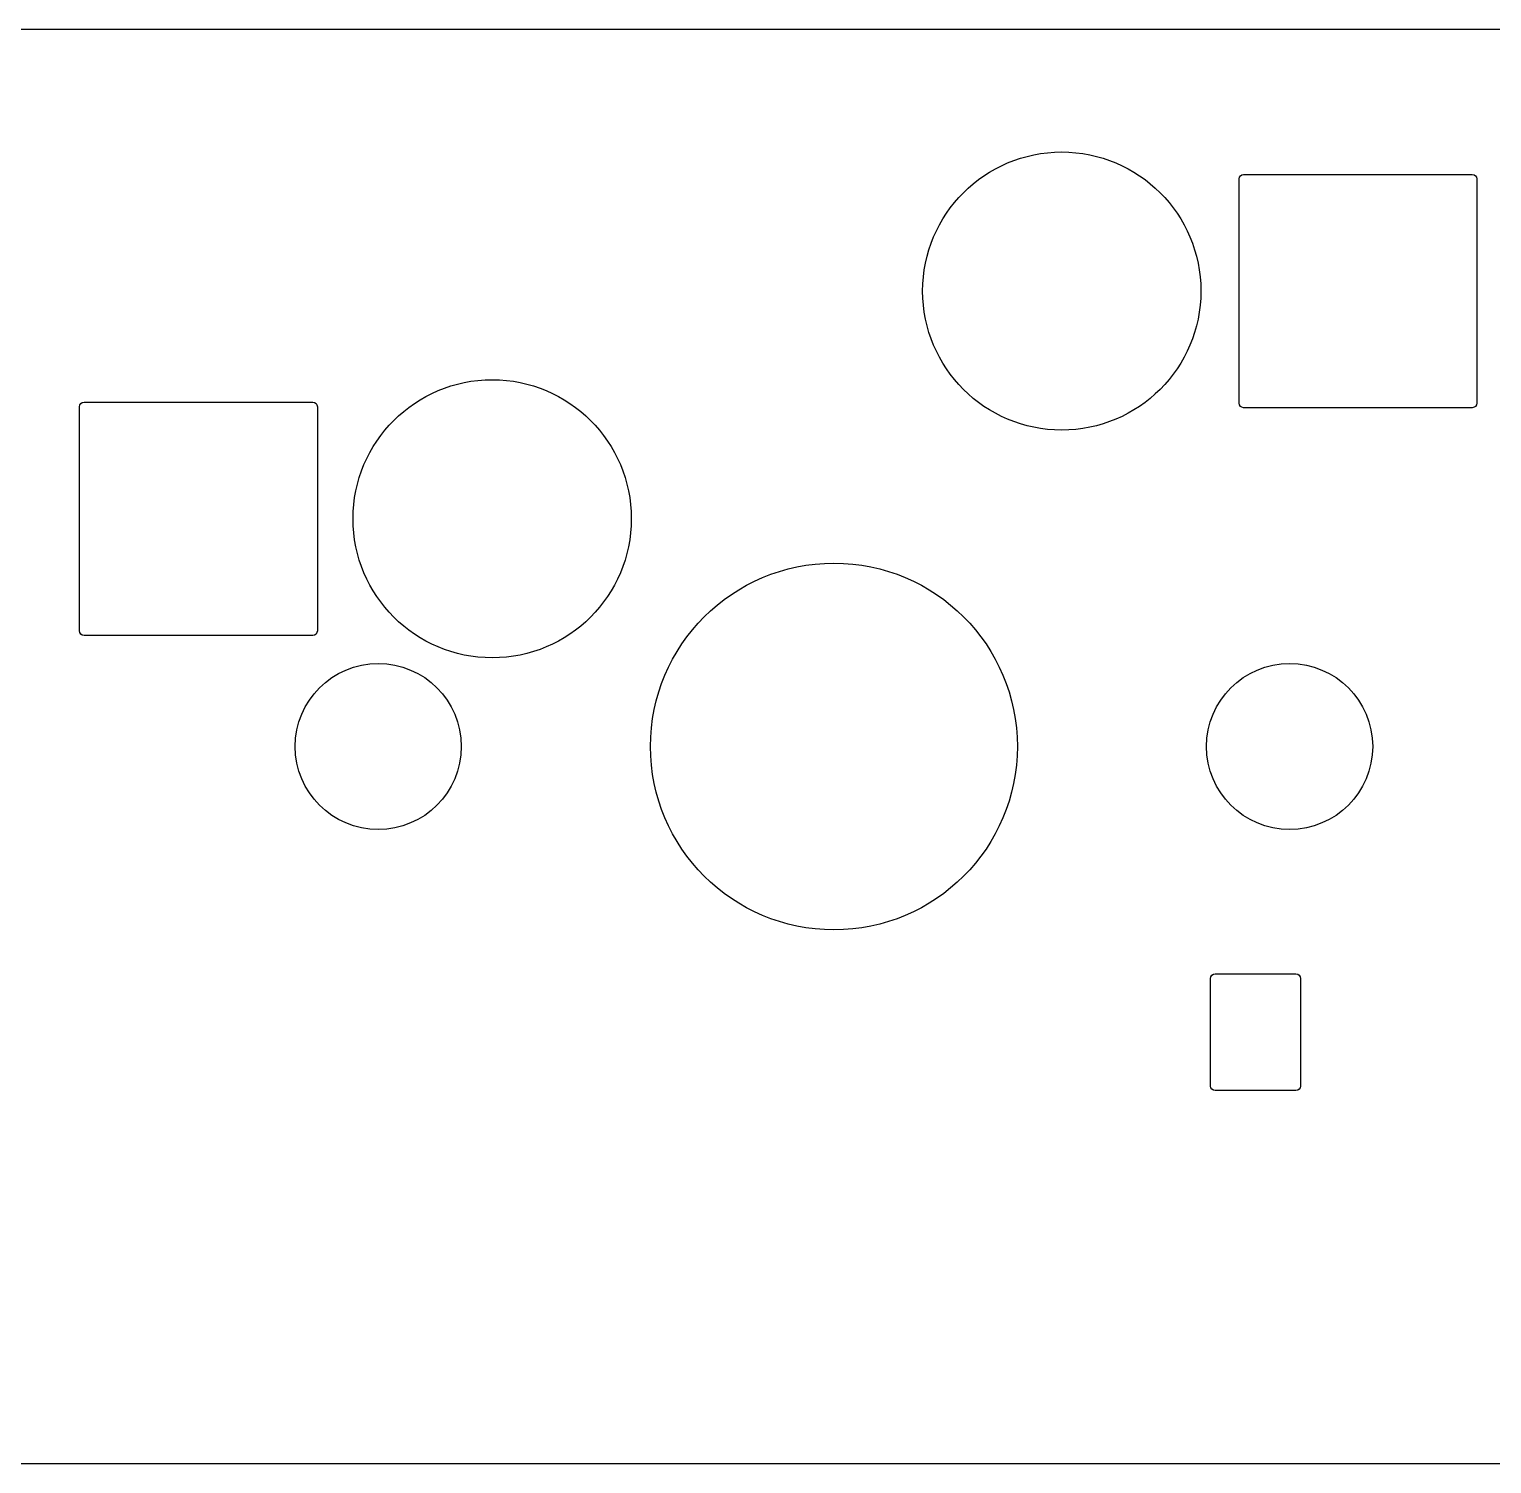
# Model space of a CAD drawing. Extents: x -27 to 356, y -111 to 35.
# Drawn here: x 319.88 to 336.18, y -48.41 to -32.41 of the extents above; entities that cross this region are included whole.
import ezdxf

# ---------------------------------------------------------------- set-up
doc = ezdxf.new("R2010")
doc.units = 0
doc.layers.add('BLACK', color=7, linetype='CONTINUOUS')

msp = doc.modelspace()

# ---------------------------------------------------------------- linework, layer by layer
at = {"layer": 'BLACK', "linetype": 'CONTINUOUS'}
for p, q in [((271.57, -32.4133), (349.875, -32.4133)), ((271.57, -32.4133), (349.875, -32.4133)), ((333.366, -34.0833), (333.37, -34.0638)), ((333.37, -34.0638), (333.381, -34.0472)), ((333.381, -34.0472), (333.397, -34.0362)), ((333.397, -34.0362), (333.417, -34.0323)), ((333.417, -34.0323), (335.967, -34.0323)), ((335.967, -34.0323), (335.987, -34.0362)), ((335.987, -34.0362), (336.003, -34.0472)), ((336.003, -34.0472), (336.014, -34.0638)), ((336.014, -34.0638), (336.018, -34.0833)), ((333.366, -36.5833), (333.366, -34.0833)), ((336.018, -34.0833), (336.018, -36.5833)), ((320.439, -36.6233), (320.443, -36.6038)), ((320.439, -39.1233), (320.439, -36.6233)), ((320.443, -36.6038), (320.454, -36.5872)), ((320.454, -36.5872), (320.47, -36.5762)), ((320.47, -36.5762), (320.49, -36.5723)), ((320.49, -36.5723), (323.04, -36.5723)), ((323.04, -36.5723), (323.06, -36.5762)), ((323.06, -36.5762), (323.076, -36.5872)), ((323.076, -36.5872), (323.087, -36.6038)), ((323.087, -36.6038), (323.091, -36.6233)), ((323.091, -36.6233), (323.091, -39.1233)), ((333.37, -36.6028), (333.366, -36.5833)), ((333.381, -36.6194), (333.37, -36.6028)), ((333.397, -36.6304), (333.381, -36.6194)), ((333.417, -36.6343), (333.397, -36.6304)), ((335.967, -36.6343), (333.417, -36.6343)), ((335.987, -36.6304), (335.967, -36.6343)), ((336.003, -36.6194), (335.987, -36.6304)), ((336.014, -36.6028), (336.003, -36.6194)), ((336.018, -36.5833), (336.014, -36.6028)), ((320.443, -39.1428), (320.439, -39.1233)), ((323.091, -39.1233), (323.087, -39.1428)), ((320.454, -39.1594), (320.443, -39.1428)), ((320.47, -39.1704), (320.454, -39.1594)), ((320.49, -39.1743), (320.47, -39.1704)), ((323.04, -39.1743), (320.49, -39.1743)), ((323.06, -39.1704), (323.04, -39.1743)), ((323.076, -39.1594), (323.06, -39.1704)), ((323.087, -39.1428), (323.076, -39.1594)), ((333.049, -43), (333.053, -42.9805)), ((333.049, -44.2), (333.049, -43)), ((333.053, -42.9805), (333.064, -42.9639)), ((333.064, -42.9639), (333.08, -42.9529)), ((333.08, -42.9529), (333.1, -42.949)), ((333.1, -42.949), (334, -42.949)), ((334, -42.949), (334.02, -42.9529)), ((334.02, -42.9529), (334.036, -42.9639)), ((334.036, -42.9639), (334.047, -42.9805)), ((334.047, -42.9805), (334.051, -43)), ((334.051, -43), (334.051, -44.2)), ((333.053, -44.2195), (333.049, -44.2)), ((333.064, -44.2361), (333.053, -44.2195)), ((333.08, -44.2471), (333.064, -44.2361)), ((333.1, -44.251), (333.08, -44.2471)), ((334, -44.251), (333.1, -44.251)), ((334.02, -44.2471), (334, -44.251)), ((334.036, -44.2361), (334.02, -44.2471)), ((334.047, -44.2195), (334.036, -44.2361)), ((334.051, -44.2), (334.047, -44.2195)), ((349.875, -48.4133), (-21.025, -48.4133)), ((349.875, -48.4133), (-21.025, -48.4133))]:
    msp.add_line(p, q, dxfattribs=at)
at = {"layer": 'BLACK'}
for centre, radius in [((331.39, -35.3333), 1.551), ((325.04, -37.8733), 1.551), ((328.85, -40.4133), 2.0449), ((323.77, -40.4133), 0.926), ((333.93, -40.4133), 0.926)]:
    msp.add_circle(centre, radius, dxfattribs=at)

doc.saveas('drawing.dxf')
